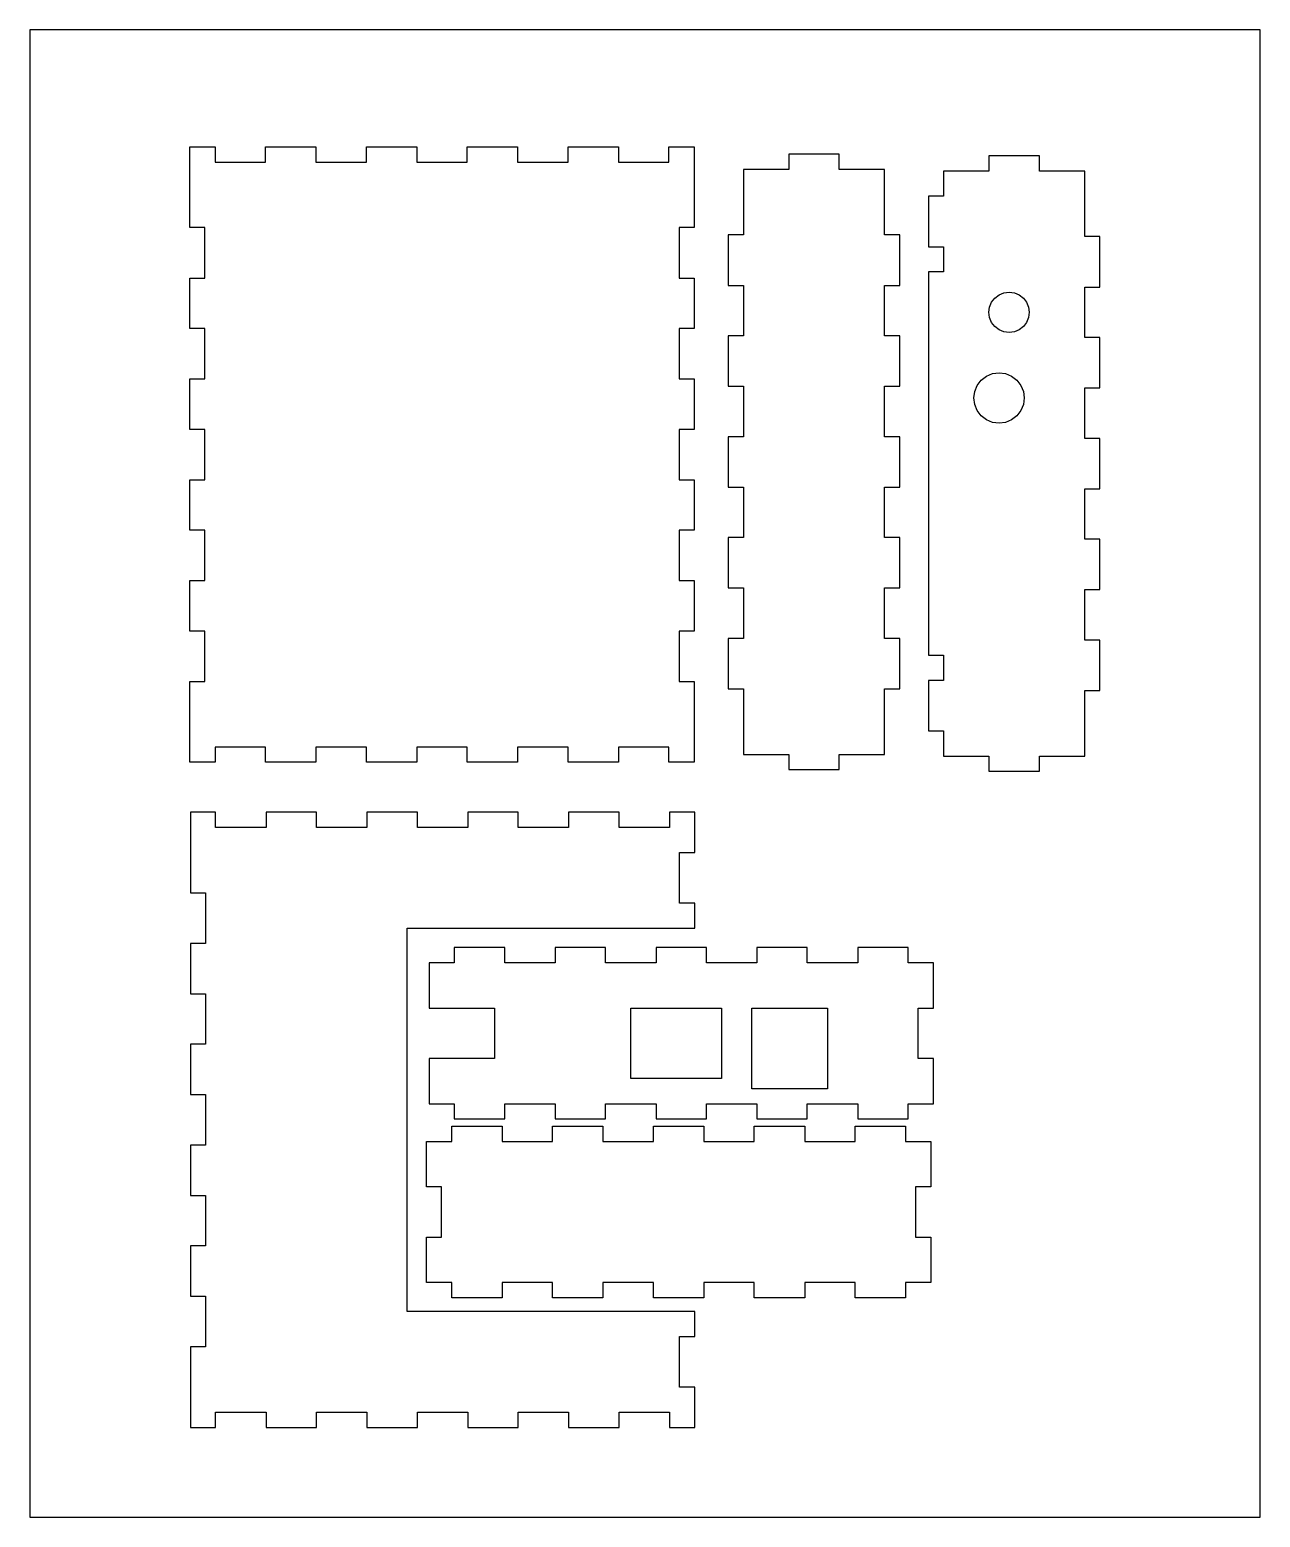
# Model space of a CAD drawing. Extents: x -375 to -131, y 117 to 412.
import ezdxf

# ---------------------------------------------------------------- set-up
doc = ezdxf.new("R2010")
doc.units = 0

msp = doc.modelspace()

# ---------------------------------------------------------------- linework, layer by layer
at = {"layer": 'Calque 1', "color": 4}
for p, q in [((-130.898028, 411.884516), (-374.898017, 411.884516)), ((-374.898017, 411.884516), (-374.898017, 116.884528)), ((-130.898028, 116.884528), (-130.898028, 411.884516)), ((-343.148384, 372.638073), (-343.148384, 388.638075)), ((-343.148384, 388.638075), (-338.148366, 388.638075)), ((-338.148366, 388.638075), (-338.148366, 385.638075)), ((-328.148357, 385.638075), (-328.148357, 388.638075)), ((-328.148357, 388.638075), (-318.148377, 388.638075)), ((-318.148377, 388.638075), (-318.148377, 385.638075)), ((-308.148369, 385.638075), (-308.148369, 388.638075)), ((-308.148369, 388.638075), (-298.148361, 388.638075)), ((-298.148361, 388.638075), (-298.148361, 385.638075)), ((-288.148381, 385.638075), (-288.148381, 388.638075)), ((-288.148381, 388.638075), (-278.14837, 388.638075)), ((-278.14837, 388.638075), (-278.14837, 385.638075)), ((-268.14837, 385.638075), (-268.14837, 388.638075)), ((-268.14837, 388.638075), (-258.148368, 388.638075)), ((-258.148368, 388.638075), (-258.148368, 385.638075)), ((-248.148368, 385.638075), (-248.148368, 388.638075)), ((-248.148368, 388.638075), (-243.148369, 388.638075)), ((-243.148369, 388.638075), (-243.148369, 372.638073)), ((-214.398919, 387.180812), (-224.398919, 387.180812)), ((-224.398919, 387.180812), (-224.398919, 384.180812)), ((-214.398919, 384.180812), (-214.398919, 387.180812)), ((-174.69557, 386.854258), (-184.695569, 386.854258)), ((-184.695569, 386.854258), (-184.695569, 383.854259)), ((-174.69557, 383.854259), (-174.69557, 386.854258)), ((-338.148366, 385.638075), (-328.148357, 385.638075)), ((-318.148377, 385.638075), (-308.148369, 385.638075)), ((-298.148361, 385.638075), (-288.148381, 385.638075)), ((-278.14837, 385.638075), (-268.14837, 385.638075)), ((-258.148368, 385.638075), (-248.148368, 385.638075)), ((-224.398919, 384.180812), (-233.398918, 384.180812)), ((-233.398918, 384.180812), (-233.398918, 371.18081)), ((-205.398918, 384.180812), (-214.398919, 384.180812)), ((-205.398918, 371.18081), (-205.398918, 384.180812)), ((-184.695569, 383.854259), (-193.695568, 383.854259)), ((-193.695568, 383.854259), (-193.695568, 378.854257)), ((-165.695568, 383.854259), (-174.69557, 383.854259)), ((-165.695568, 370.854259), (-165.695568, 383.854259)), ((-193.695568, 378.854257), (-196.695568, 378.854257)), ((-196.695568, 378.854257), (-196.695568, 368.854258)), ((-340.148362, 372.638073), (-343.148384, 372.638073)), ((-340.148362, 362.638073), (-340.148362, 372.638073)), ((-243.148369, 372.638073), (-246.148369, 372.638073)), ((-246.148369, 372.638073), (-246.148369, 362.638073)), ((-233.398918, 371.18081), (-236.398918, 371.18081)), ((-236.398918, 371.18081), (-236.398918, 361.18081)), ((-202.398918, 371.18081), (-205.398918, 371.18081)), ((-202.398918, 361.18081), (-202.398918, 371.18081)), ((-196.695568, 368.854258), (-193.695568, 368.854258)), ((-193.695568, 368.854258), (-193.695568, 363.854259)), ((-162.695568, 370.854259), (-165.695568, 370.854259)), ((-162.695568, 360.854257), (-162.695568, 370.854259)), ((-193.695568, 363.854259), (-196.695568, 363.854259)), ((-196.695568, 363.854259), (-196.695568, 287.854257)), ((-343.148384, 352.638073), (-343.148384, 362.638073)), ((-343.148384, 362.638073), (-340.148362, 362.638073)), ((-246.148369, 362.638073), (-243.148369, 362.638073)), ((-243.148369, 362.638073), (-243.148369, 352.638073)), ((-236.398918, 361.18081), (-233.398918, 361.18081)), ((-233.398918, 361.18081), (-233.398918, 351.180811)), ((-205.398918, 351.180811), (-205.398918, 361.18081)), ((-205.398918, 361.18081), (-202.398918, 361.18081)), ((-165.695568, 350.854257), (-165.695568, 360.854257)), ((-165.695568, 360.854257), (-162.695568, 360.854257)), ((-184.559267, 356.889534), (-184.159669, 357.854257)), ((-184.159669, 357.854257), (-183.523997, 358.682684)), ((-183.523997, 358.682684), (-182.695568, 359.318361)), ((-182.695568, 359.318361), (-181.730848, 359.717962)), ((-181.730848, 359.717962), (-180.695569, 359.854259)), ((-180.695569, 359.854259), (-179.660288, 359.717962)), ((-179.660288, 359.717962), (-178.695567, 359.318361)), ((-178.695567, 359.318361), (-177.867138, 358.682684)), ((-177.867138, 358.682684), (-177.231469, 357.854257)), ((-177.231469, 357.854257), (-176.831868, 356.889534)), ((-184.695569, 355.854258), (-184.559267, 356.889534)), ((-184.559267, 354.818982), (-184.695569, 355.854258)), ((-184.159669, 353.854257), (-184.559267, 354.818982)), ((-176.831868, 354.818982), (-177.231469, 353.854257)), ((-176.831868, 356.889534), (-176.695568, 355.854258)), ((-176.695568, 355.854258), (-176.831868, 354.818982)), ((-340.148362, 352.638073), (-343.148384, 352.638073)), ((-340.148362, 342.638074), (-340.148362, 352.638073)), ((-243.148369, 352.638073), (-246.148369, 352.638073)), ((-246.148369, 352.638073), (-246.148369, 342.638074)), ((-233.398918, 351.180811), (-236.398918, 351.180811)), ((-236.398918, 351.180811), (-236.398918, 341.180811)), ((-202.398918, 351.180811), (-205.398918, 351.180811)), ((-202.398918, 341.180811), (-202.398918, 351.180811)), ((-183.523997, 353.02583), (-184.159669, 353.854257)), ((-182.695568, 352.390155), (-183.523997, 353.02583)), ((-181.730848, 351.990554), (-182.695568, 352.390155)), ((-180.695569, 351.854258), (-181.730848, 351.990554)), ((-179.660288, 351.990554), (-180.695569, 351.854258)), ((-178.695567, 352.390155), (-179.660288, 351.990554)), ((-177.867138, 353.02583), (-178.695567, 352.390155)), ((-177.231469, 353.854257), (-177.867138, 353.02583)), ((-162.695568, 350.854257), (-165.695568, 350.854257)), ((-162.695568, 340.854257), (-162.695568, 350.854257)), ((-343.148384, 332.638074), (-343.148384, 342.638074)), ((-343.148384, 342.638074), (-340.148362, 342.638074)), ((-246.148369, 342.638074), (-243.148369, 342.638074)), ((-243.148369, 342.638074), (-243.148369, 332.638074)), ((-187.025698, 341.354259), (-186.231098, 342.389792)), ((-186.231098, 342.389792), (-185.195568, 343.184385)), ((-185.195568, 343.184385), (-183.989658, 343.683888)), ((-183.989658, 343.683888), (-182.695568, 343.854257)), ((-182.695568, 343.854257), (-181.401469, 343.683888)), ((-181.401469, 343.683888), (-180.195567, 343.184385)), ((-180.195567, 343.184385), (-179.160037, 342.389792)), ((-179.160037, 342.389792), (-178.365438, 341.354259)), ((-236.398918, 341.180811), (-233.398918, 341.180811)), ((-233.398918, 341.180811), (-233.398918, 331.180811)), ((-205.398918, 331.180811), (-205.398918, 341.180811)), ((-205.398918, 341.180811), (-202.398918, 341.180811)), ((-187.695569, 338.854258), (-187.525197, 340.148352)), ((-187.525197, 340.148352), (-187.025698, 341.354259)), ((-178.365438, 341.354259), (-177.865938, 340.148352)), ((-177.865938, 340.148352), (-177.695569, 338.854258)), ((-165.695568, 330.854257), (-165.695568, 340.854257)), ((-165.695568, 340.854257), (-162.695568, 340.854257)), ((-187.525197, 337.560162), (-187.695569, 338.854258)), ((-187.025698, 336.354258), (-187.525197, 337.560162)), ((-186.231098, 335.318725), (-187.025698, 336.354258)), ((-178.365438, 336.354258), (-179.160037, 335.318725)), ((-177.865938, 337.560162), (-178.365438, 336.354258)), ((-177.695569, 338.854258), (-177.865938, 337.560162)), ((-185.195568, 334.524131), (-186.231098, 335.318725)), ((-183.989658, 334.024629), (-185.195568, 334.524131)), ((-182.695568, 333.854257), (-183.989658, 334.024629)), ((-181.401469, 334.024629), (-182.695568, 333.854257)), ((-180.195567, 334.524131), (-181.401469, 334.024629)), ((-179.160037, 335.318725), (-180.195567, 334.524131)), ((-340.148362, 332.638074), (-343.148384, 332.638074)), ((-340.148362, 322.638075), (-340.148362, 332.638074)), ((-243.148369, 332.638074), (-246.148369, 332.638074)), ((-246.148369, 332.638074), (-246.148369, 322.638075)), ((-233.398918, 331.180811), (-236.398918, 331.180811)), ((-236.398918, 331.180811), (-236.398918, 321.180815)), ((-202.398918, 331.180811), (-205.398918, 331.180811)), ((-202.398918, 321.180815), (-202.398918, 331.180811)), ((-162.695568, 330.854257), (-165.695568, 330.854257)), ((-162.695568, 320.854256), (-162.695568, 330.854257)), ((-343.148384, 312.638076), (-343.148384, 322.638075)), ((-343.148384, 322.638075), (-340.148362, 322.638075)), ((-246.148369, 322.638075), (-243.148369, 322.638075)), ((-243.148369, 322.638075), (-243.148369, 312.638076)), ((-236.398918, 321.180815), (-233.398918, 321.180815)), ((-233.398918, 321.180815), (-233.398918, 311.180815)), ((-205.398918, 311.180815), (-205.398918, 321.180815)), ((-205.398918, 321.180815), (-202.398918, 321.180815)), ((-165.695568, 310.854256), (-165.695568, 320.854256)), ((-165.695568, 320.854256), (-162.695568, 320.854256)), ((-340.148362, 312.638076), (-343.148384, 312.638076)), ((-340.148362, 302.638076), (-340.148362, 312.638076)), ((-243.148369, 312.638076), (-246.148369, 312.638076)), ((-246.148369, 312.638076), (-246.148369, 302.638076)), ((-233.398918, 311.180815), (-236.398918, 311.180815)), ((-236.398918, 311.180815), (-236.398918, 301.180816)), ((-202.398918, 311.180815), (-205.398918, 311.180815)), ((-202.398918, 301.180816), (-202.398918, 311.180815)), ((-162.695568, 310.854256), (-165.695568, 310.854256)), ((-162.695568, 300.854256), (-162.695568, 310.854256)), ((-343.148384, 292.638076), (-343.148384, 302.638076)), ((-343.148384, 302.638076), (-340.148362, 302.638076)), ((-246.148369, 302.638076), (-243.148369, 302.638076)), ((-243.148369, 302.638076), (-243.148369, 292.638076)), ((-236.398918, 301.180816), (-233.398918, 301.180816)), ((-233.398918, 301.180816), (-233.398918, 291.180816)), ((-205.398918, 291.180816), (-205.398918, 301.180816)), ((-205.398918, 301.180816), (-202.398918, 301.180816)), ((-165.695568, 290.854257), (-165.695568, 300.854256)), ((-165.695568, 300.854256), (-162.695568, 300.854256)), ((-340.148362, 292.638076), (-343.148384, 292.638076)), ((-340.148362, 282.638076), (-340.148362, 292.638076)), ((-243.148369, 292.638076), (-246.148369, 292.638076)), ((-246.148369, 292.638076), (-246.148369, 282.638076)), ((-233.398918, 291.180816), (-236.398918, 291.180816)), ((-236.398918, 291.180816), (-236.398918, 281.180816)), ((-202.398918, 291.180816), (-205.398918, 291.180816)), ((-202.398918, 281.180816), (-202.398918, 291.180816)), ((-162.695568, 290.854257), (-165.695568, 290.854257)), ((-162.695568, 280.854257), (-162.695568, 290.854257)), ((-196.695568, 287.854257), (-193.695568, 287.854257)), ((-193.695568, 287.854257), (-193.695568, 282.854256)), ((-343.148384, 282.638076), (-340.148362, 282.638076)), ((-343.148384, 266.638073), (-343.148384, 282.638076)), ((-246.148369, 282.638076), (-243.148369, 282.638076)), ((-243.148369, 282.638076), (-243.148369, 266.638073)), ((-236.398918, 281.180816), (-233.398918, 281.180816)), ((-233.398918, 281.180816), (-233.398918, 268.180816)), ((-205.398918, 268.180816), (-205.398918, 281.180816)), ((-205.398918, 281.180816), (-202.398918, 281.180816)), ((-193.695568, 282.854256), (-196.695568, 282.854256)), ((-196.695568, 282.854256), (-196.695568, 272.854256)), ((-165.695568, 267.854254), (-165.695568, 280.854257)), ((-165.695568, 280.854257), (-162.695568, 280.854257)), ((-196.695568, 272.854256), (-193.695568, 272.854256)), ((-193.695568, 272.854256), (-193.695568, 267.854254)), ((-328.148357, 269.638077), (-338.148366, 269.638077)), ((-338.148366, 269.638077), (-338.148366, 266.638073)), ((-328.148357, 266.638073), (-328.148357, 269.638077)), ((-308.148369, 269.638077), (-318.148377, 269.638077)), ((-318.148377, 269.638077), (-318.148377, 266.638073)), ((-308.148369, 266.638073), (-308.148369, 269.638077)), ((-288.148381, 269.638077), (-298.148361, 269.638077)), ((-298.148361, 269.638077), (-298.148361, 266.638073)), ((-288.148381, 266.638073), (-288.148381, 269.638077)), ((-268.14837, 269.638077), (-278.14837, 269.638077)), ((-278.14837, 269.638077), (-278.14837, 266.638073)), ((-268.14837, 266.638073), (-268.14837, 269.638077)), ((-248.148368, 269.638077), (-258.148368, 269.638077)), ((-258.148368, 269.638077), (-258.148368, 266.638073)), ((-248.148368, 266.638073), (-248.148368, 269.638077)), ((-338.148366, 266.638073), (-343.148384, 266.638073)), ((-318.148377, 266.638073), (-328.148357, 266.638073)), ((-298.148361, 266.638073), (-308.148369, 266.638073)), ((-278.14837, 266.638073), (-288.148381, 266.638073)), ((-258.148368, 266.638073), (-268.14837, 266.638073)), ((-243.148369, 266.638073), (-248.148368, 266.638073)), ((-233.398918, 268.180816), (-224.398919, 268.180816)), ((-224.398919, 268.180816), (-224.398919, 265.180813)), ((-214.398919, 265.180813), (-214.398919, 268.180816)), ((-214.398919, 268.180816), (-205.398918, 268.180816)), ((-193.695568, 267.854254), (-184.695569, 267.854254)), ((-184.695569, 267.854254), (-184.695569, 264.854254)), ((-174.69557, 264.854254), (-174.69557, 267.854254)), ((-174.69557, 267.854254), (-165.695568, 267.854254)), ((-224.398919, 265.180813), (-214.398919, 265.180813)), ((-184.695569, 264.854254), (-174.69557, 264.854254)), ((-338.038496, 256.700103), (-343.038486, 256.700103)), ((-343.038486, 256.700103), (-343.038486, 240.700104)), ((-338.038496, 253.700104), (-338.038496, 256.700103)), ((-318.03848, 256.700103), (-328.038488, 256.700103)), ((-328.038488, 256.700103), (-328.038488, 253.700104)), ((-318.03848, 253.700104), (-318.03848, 256.700103)), ((-298.038492, 256.700103), (-308.0385, 256.700103)), ((-308.0385, 256.700103), (-308.0385, 253.700104)), ((-298.038492, 253.700104), (-298.038492, 256.700103)), ((-278.038489, 256.700103), (-288.038484, 256.700103)), ((-288.038484, 256.700103), (-288.038484, 253.700104)), ((-278.038489, 253.700104), (-278.038489, 256.700103)), ((-258.03849, 256.700103), (-268.03849, 256.700103)), ((-268.03849, 256.700103), (-268.03849, 253.700104)), ((-258.03849, 253.700104), (-258.03849, 256.700103)), ((-243.038489, 256.700103), (-248.038487, 256.700103)), ((-248.038487, 256.700103), (-248.038487, 253.700104)), ((-243.038489, 248.700105), (-243.038489, 256.700103)), ((-328.038488, 253.700104), (-338.038496, 253.700104)), ((-308.0385, 253.700104), (-318.03848, 253.700104)), ((-288.038484, 253.700104), (-298.038492, 253.700104)), ((-268.03849, 253.700104), (-278.038489, 253.700104)), ((-248.038487, 253.700104), (-258.03849, 253.700104)), ((-246.038489, 238.700105), (-246.038489, 248.700105)), ((-246.038489, 248.700105), (-243.038489, 248.700105)), ((-343.038486, 240.700104), (-340.038492, 240.700104)), ((-340.038492, 240.700104), (-340.038492, 230.700104)), ((-243.038489, 238.700105), (-246.038489, 238.700105)), ((-243.038489, 233.700104), (-243.038489, 238.700105)), ((-300.038488, 157.700104), (-300.038488, 233.700104)), ((-300.038488, 233.700104), (-243.038489, 233.700104)), ((-340.038492, 230.700104), (-343.038486, 230.700104)), ((-343.038486, 230.700104), (-343.038486, 220.700105)), ((-280.70893, 229.866623), (-290.708927, 229.866623)), ((-290.708927, 229.866623), (-290.708927, 226.866623)), ((-280.70893, 226.866623), (-280.70893, 229.866623)), ((-260.708927, 229.866623), (-270.70893, 229.866623)), ((-270.70893, 229.866623), (-270.70893, 226.866623)), ((-260.708927, 226.866623), (-260.708927, 229.866623)), ((-240.708928, 229.866623), (-250.708928, 229.866623)), ((-250.708928, 229.866623), (-250.708928, 226.866623)), ((-240.708928, 226.866623), (-240.708928, 229.866623)), ((-220.708928, 229.866623), (-230.708928, 229.866623)), ((-230.708928, 229.866623), (-230.708928, 226.866623)), ((-220.708928, 226.866623), (-220.708928, 229.866623)), ((-200.708929, 229.866623), (-210.708929, 229.866623)), ((-210.708929, 229.866623), (-210.708929, 226.866623)), ((-200.708929, 226.866623), (-200.708929, 229.866623)), ((-290.708927, 226.866623), (-295.708945, 226.866623)), ((-295.708945, 226.866623), (-295.708945, 217.866625)), ((-270.70893, 226.866623), (-280.70893, 226.866623)), ((-250.708928, 226.866623), (-260.708927, 226.866623)), ((-230.708928, 226.866623), (-240.708928, 226.866623)), ((-210.708929, 226.866623), (-220.708928, 226.866623)), ((-195.708928, 226.866623), (-200.708929, 226.866623)), ((-195.708928, 217.866625), (-195.708928, 226.866623)), ((-343.038486, 220.700105), (-340.038492, 220.700105)), ((-340.038492, 220.700105), (-340.038492, 210.700105)), ((-295.708945, 217.866625), (-292.708923, 217.866625)), ((-292.708923, 217.866625), (-282.708914, 217.866625)), ((-282.708914, 217.866625), (-282.708914, 207.866625)), ((-255.708929, 217.866625), (-237.708928, 217.866625)), ((-255.708929, 203.866624), (-255.708929, 217.866625)), ((-237.708928, 217.866625), (-237.708928, 203.866624)), ((-231.708929, 217.866625), (-216.708928, 217.866625)), ((-231.708929, 201.866626), (-231.708929, 217.866625)), ((-216.708928, 217.866625), (-216.708928, 201.866626)), ((-198.708927, 207.866625), (-198.708927, 217.866625)), ((-198.708927, 217.866625), (-195.708928, 217.866625)), ((-340.038492, 210.700105), (-343.038486, 210.700105)), ((-343.038486, 210.700105), (-343.038486, 200.700105)), ((-292.708923, 207.866625), (-295.708945, 207.866625)), ((-295.708945, 207.866625), (-295.708945, 198.866623)), ((-282.708914, 207.866625), (-292.708923, 207.866625)), ((-195.708928, 207.866625), (-198.708927, 207.866625)), ((-195.708928, 198.866623), (-195.708928, 207.866625)), ((-237.708928, 203.866624), (-255.708929, 203.866624)), ((-343.038486, 200.700105), (-340.038492, 200.700105)), ((-340.038492, 200.700105), (-340.038492, 190.700105)), ((-216.708928, 201.866626), (-231.708929, 201.866626)), ((-295.708945, 198.866623), (-290.708927, 198.866623)), ((-290.708927, 198.866623), (-290.708927, 195.866623)), ((-280.70893, 195.866623), (-280.70893, 198.866623)), ((-280.70893, 198.866623), (-270.70893, 198.866623)), ((-270.70893, 198.866623), (-270.70893, 195.866623)), ((-260.708927, 195.866623), (-260.708927, 198.866623)), ((-260.708927, 198.866623), (-250.708928, 198.866623)), ((-250.708928, 198.866623), (-250.708928, 195.866623)), ((-240.708928, 195.866623), (-240.708928, 198.866623)), ((-240.708928, 198.866623), (-230.708928, 198.866623)), ((-230.708928, 198.866623), (-230.708928, 195.866623)), ((-220.708928, 195.866623), (-220.708928, 198.866623)), ((-220.708928, 198.866623), (-210.708929, 198.866623)), ((-210.708929, 198.866623), (-210.708929, 195.866623)), ((-200.708929, 195.866623), (-200.708929, 198.866623)), ((-200.708929, 198.866623), (-195.708928, 198.866623)), ((-290.708927, 195.866623), (-280.70893, 195.866623)), ((-270.70893, 195.866623), (-260.708927, 195.866623)), ((-250.708928, 195.866623), (-240.708928, 195.866623)), ((-230.708928, 195.866623), (-220.708928, 195.866623)), ((-210.708929, 195.866623), (-200.708929, 195.866623)), ((-291.22909, 191.429074), (-291.22909, 194.429074)), ((-291.22909, 194.429074), (-281.229088, 194.429074)), ((-281.229088, 194.429074), (-281.229088, 191.429074)), ((-271.229088, 191.429074), (-271.229088, 194.429074)), ((-271.229088, 194.429074), (-261.229088, 194.429074)), ((-261.229088, 194.429074), (-261.229088, 191.429074)), ((-251.229089, 191.429074), (-251.229089, 194.429074)), ((-251.229089, 194.429074), (-241.229089, 194.429074)), ((-241.229089, 194.429074), (-241.229089, 191.429074)), ((-231.229089, 191.429074), (-231.229089, 194.429074)), ((-231.229089, 194.429074), (-221.229089, 194.429074)), ((-221.229089, 194.429074), (-221.229089, 191.429074)), ((-211.22909, 191.429074), (-211.22909, 194.429074)), ((-211.22909, 194.429074), (-201.22909, 194.429074)), ((-201.22909, 194.429074), (-201.22909, 191.429074)), ((-340.038492, 190.700105), (-343.038486, 190.700105)), ((-343.038486, 190.700105), (-343.038486, 180.700106)), ((-296.22908, 182.429075), (-296.22908, 191.429074)), ((-296.22908, 191.429074), (-291.22909, 191.429074)), ((-281.229088, 191.429074), (-271.229088, 191.429074)), ((-261.229088, 191.429074), (-251.229089, 191.429074)), ((-241.229089, 191.429074), (-231.229089, 191.429074)), ((-221.229089, 191.429074), (-211.22909, 191.429074)), ((-201.22909, 191.429074), (-196.229089, 191.429074)), ((-196.229089, 191.429074), (-196.229089, 182.429075)), ((-343.038486, 180.700106), (-340.038492, 180.700106)), ((-340.038492, 180.700106), (-340.038492, 170.700103)), ((-293.229086, 182.429075), (-296.22908, 182.429075)), ((-293.229086, 172.429075), (-293.229086, 182.429075)), ((-196.229089, 182.429075), (-199.229088, 182.429075)), ((-199.229088, 182.429075), (-199.229088, 172.429075)), ((-296.22908, 163.429074), (-296.22908, 172.429075)), ((-296.22908, 172.429075), (-293.229086, 172.429075)), ((-199.229088, 172.429075), (-196.229089, 172.429075)), ((-196.229089, 172.429075), (-196.229089, 163.429074)), ((-340.038492, 170.700103), (-343.038486, 170.700103)), ((-343.038486, 170.700103), (-343.038486, 160.700103)), ((-291.22909, 163.429074), (-296.22908, 163.429074)), ((-291.22909, 160.429074), (-291.22909, 163.429074)), ((-271.229088, 163.429074), (-281.229088, 163.429074)), ((-281.229088, 163.429074), (-281.229088, 160.429074)), ((-271.229088, 160.429074), (-271.229088, 163.429074)), ((-251.229089, 163.429074), (-261.229088, 163.429074)), ((-261.229088, 163.429074), (-261.229088, 160.429074)), ((-251.229089, 160.429074), (-251.229089, 163.429074)), ((-231.229089, 163.429074), (-241.229089, 163.429074)), ((-241.229089, 163.429074), (-241.229089, 160.429074)), ((-231.229089, 160.429074), (-231.229089, 163.429074)), ((-211.22909, 163.429074), (-221.229089, 163.429074)), ((-221.229089, 163.429074), (-221.229089, 160.429074)), ((-211.22909, 160.429074), (-211.22909, 163.429074)), ((-196.229089, 163.429074), (-201.22909, 163.429074)), ((-201.22909, 163.429074), (-201.22909, 160.429074)), ((-343.038486, 160.700103), (-340.038492, 160.700103)), ((-340.038492, 160.700103), (-340.038492, 150.700104)), ((-281.229088, 160.429074), (-291.22909, 160.429074)), ((-261.229088, 160.429074), (-271.229088, 160.429074)), ((-241.229089, 160.429074), (-251.229089, 160.429074)), ((-221.229089, 160.429074), (-231.229089, 160.429074)), ((-201.22909, 160.429074), (-211.22909, 160.429074)), ((-243.038489, 157.700104), (-300.038488, 157.700104)), ((-243.038489, 152.700105), (-243.038489, 157.700104)), ((-340.038492, 150.700104), (-343.038486, 150.700104)), ((-343.038486, 150.700104), (-343.038486, 134.700104)), ((-246.038489, 142.700105), (-246.038489, 152.700105)), ((-246.038489, 152.700105), (-243.038489, 152.700105)), ((-243.038489, 142.700105), (-246.038489, 142.700105)), ((-243.038489, 134.700104), (-243.038489, 142.700105)), ((-338.038496, 134.700104), (-338.038496, 137.700104)), ((-338.038496, 137.700104), (-328.038488, 137.700104)), ((-328.038488, 137.700104), (-328.038488, 134.700104)), ((-318.03848, 134.700104), (-318.03848, 137.700104)), ((-318.03848, 137.700104), (-308.0385, 137.700104)), ((-308.0385, 137.700104), (-308.0385, 134.700104)), ((-298.038492, 134.700104), (-298.038492, 137.700104)), ((-298.038492, 137.700104), (-288.038484, 137.700104)), ((-288.038484, 137.700104), (-288.038484, 134.700104)), ((-278.038489, 134.700104), (-278.038489, 137.700104)), ((-278.038489, 137.700104), (-268.03849, 137.700104)), ((-268.03849, 137.700104), (-268.03849, 134.700104)), ((-258.03849, 134.700104), (-258.03849, 137.700104)), ((-258.03849, 137.700104), (-248.038487, 137.700104)), ((-248.038487, 137.700104), (-248.038487, 134.700104)), ((-343.038486, 134.700104), (-338.038496, 134.700104)), ((-328.038488, 134.700104), (-318.03848, 134.700104)), ((-308.0385, 134.700104), (-298.038492, 134.700104)), ((-288.038484, 134.700104), (-278.038489, 134.700104)), ((-268.03849, 134.700104), (-258.03849, 134.700104)), ((-248.038487, 134.700104), (-243.038489, 134.700104)), ((-374.898017, 116.884528), (-130.898028, 116.884528))]:
    msp.add_line(p, q, dxfattribs=at)

doc.saveas('drawing.dxf')
